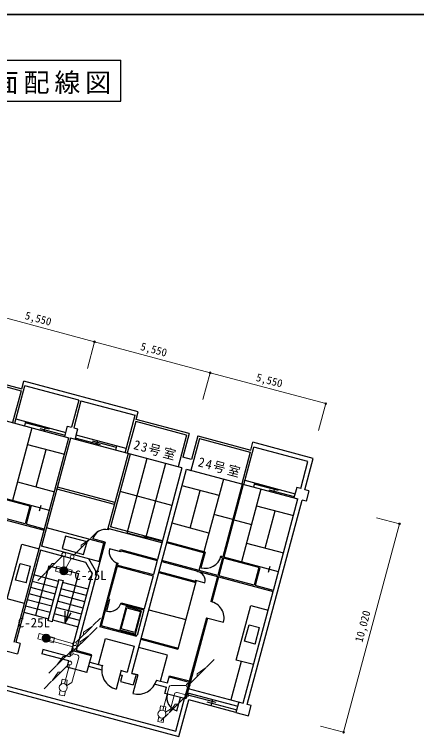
# Model space of a CAD drawing. Units: millimetres, scale not verified. Extents: x -57444 to 128924, y -40058 to 51382.
# Drawn here: x 12176 to 30827, y 6514 to 40058 of the extents above; entities that cross this region are included whole.
import ezdxf
from ezdxf.enums import TextEntityAlignment as Align

# ---------------------------------------------------------------- set-up
doc = ezdxf.new("R2010")
doc.units = ezdxf.units.MM
doc.header["$LTSCALE"] = 200
doc.header["$PDMODE"] = 32
doc.header["$PDSIZE"] = 80
for name, color, linetype, lineweight in [('0-F_ゲタ版・図面枠', 6, 'Continuous', 35), ('1-8', 4, 'Continuous', 9), ('8-0', 134, 'Continuous', 20), ('8-7', 7, 'Continuous', 9)]:
    doc.layers.add(name, color=color, linetype=linetype, lineweight=lineweight)
for name, color, linetype in [('1-0_敷地平面図', 7, 'Continuous'), ('1-1_施設名', 7, 'Continuous'), ('8-2', 7, 'Continuous')]:
    doc.layers.add(name, color=color, linetype=linetype)
doc.styles.add('ＭＳ ゴシック', font='')
doc.styles.get('ＭＳ ゴシック').set_extended_font_data('MS Gothic')

msp = doc.modelspace()

# ---------------------------------------------------------------- linework, layer by layer
at = {"layer": '0-F_ゲタ版・図面枠'}
msp.add_line((57444.3, 40058.3), (-57444.3, 40058.3), dxfattribs=at)
at = {"layer": '1-0_敷地平面図'}
for points in [[(-478.2, 36034.4), (-478.2, 37940.8), (17111.3, 37940.8)], [(-478.2, 36034.4), (17111.3, 36034.4), (17111.3, 37940.8)]]:
    msp.add_lwpolyline(points, dxfattribs=at)
at = {"layer": '1-1_施設名'}
for p, q in [((17921.7, 21605.3), (12609.1, 23028.8)), ((12187.6, 21069.2), (12654, 22809.7)), ((15165.4, 22136.8), (12654, 22809.7)), ((15165.4, 22136.8), (14828.3, 20878.9)), ((15262, 22110.9), (14924.9, 20853)), ((15262, 22110.9), (17773.4, 21438)), ((9531.3, 21781), (14699, 20396.3)), ((17825.2, 21245.2), (17921.7, 21605.3)), ((12240.1, 21265.3), (14565.6, 20642.2)), ((12688.8, 21146.6), (12636.1, 20949.9)), ((17307, 19697.5), (17773.4, 21438)), ((17800, 21151.2), (17403.6, 19671.6)), ((20158.9, 20519.1), (17800, 21151.2)), ((20280.7, 20587.2), (17825.2, 21245.2)), ((12985.3, 20858.6), (12079.4, 17477.8)), ((13795.7, 20787.5), (12673.2, 21088.3)), ((13355.3, 20822.6), (14530, 20507.8)), ((13605.4, 20899.5), (13552.8, 20703.4)), ((14513.4, 20446), (14642.8, 20928.6)), ((14642.8, 20928.6), (14828.3, 20878.9)), ((14924.9, 20853), (15110.5, 20803.3)), ((15033.7, 20516.8), (15110.5, 20803.3)), ((14566, 20642.1), (14565.6, 20642.2)), ((15033.7, 20516.8), (14981.1, 20320.6)), ((17359.5, 19893.6), (15033.7, 20516.8)), ((20158.9, 20519.1), (19762.5, 19039.5)), ((20280.7, 20587.2), (19988.4, 19496.3)), ((20682.3, 20479.6), (20390, 19388.7)), ((12154.5, 10900.2), (14699, 20396.2)), ((16172.4, 20067.7), (14997.7, 20382.5)), ((15773.5, 20257.6), (16896, 19956.8)), ((16020.9, 20252.2), (15968.3, 20056.2)), ((20753.7, 20359.7), (23112.6, 19727.6)), ((26035.5, 19431.2), (23234.3, 20181.8)), ((26035.5, 19431.2), (23234.3, 20181.8)), ((12778.2, 20085.8), (14492.7, 19626.4)), ((13181.7, 18114.2), (13647.5, 19852.9)), ((16911.6, 20015.1), (16858.9, 19818.4)), ((22812.8, 18222.2), (23279.2, 19962.7)), ((25790.6, 19289.8), (23279.2, 19962.7)), ((17444, 19660.8), (16512.2, 16183.4)), ((17540.6, 19634.9), (16634.7, 16254.2)), ((20390, 19388.7), (19988.4, 19496.3)), ((23112.6, 19727.6), (22716.2, 18248.1)), ((18313.3, 19427.8), (17381.6, 15950.5)), ((19182.6, 19194.9), (18250.9, 15717.6)), ((25453.5, 18031.9), (25790.6, 19289.8)), ((25646.7, 17980.1), (26035.5, 19431.2)), ((25646.7, 17980.1), (26035.5, 19431.2)), ((17615.4, 9450.4), (20156.5, 18934)), ((19947.4, 18990), (18809.1, 14741.7)), ((20156.5, 18934), (20357.3, 18880.2)), ((20156.5, 18934), (25324.2, 17549.3)), ((21871.8, 18477.5), (20965.9, 15096.7)), ((12312.3, 18347.2), (14026.9, 17887.8)), ((21664.7, 17704.7), (19950.2, 18164.1)), ((22740.3, 18241.6), (21835.2, 14863.8)), ((22788.6, 18228.7), (21883.5, 14850.8)), ((22865.3, 18418.3), (25190.8, 17795.2)), ((23314, 18299.6), (23261.3, 18102.9)), ((24420.9, 17940.5), (23298.4, 18241.3)), ((16809.1, 17291.3), (14144.8, 18005.1)), ((16834.9, 17387.9), (14170.7, 18101.7)), ((19481.6, 17251.3), (17074.7, 17896.2)), ((20329.5, 16199), (20795.4, 17937.6)), ((23610.4, 18011.6), (22704.6, 14630.8)), ((23980.5, 17975.6), (25155.2, 17660.8)), ((24199.8, 17850.5), (24252.5, 18046.6)), ((25267.9, 18081.6), (25138.6, 17599)), ((25453.5, 18031.9), (25267.9, 18081.6)), ((25832.3, 17930.4), (25646.7, 17980.1)), ((12887.5, 17209.6), (11245.4, 17649.5)), ((13793.9, 17018.4), (11258.4, 17697.8)), ((22972.9, 8001.4), (25517.4, 17497.5)), ((24186.2, 13302.1), (25324.2, 17549.3)), ((12948.7, 17244.9), (12715.8, 16375.6)), ((13336.7, 17002.3), (13408.3, 17269.7)), ((23403.4, 17238.8), (25117.9, 16779.4)), ((11012.5, 16780.2), (13548, 16100.8)), ((22301.1, 16602.4), (21431.8, 16835.4)), ((23806.9, 15267.2), (24272.7, 17005.9)), ((22301.1, 16602.4), (23170.5, 16369.5)), ((-16378.2, 16208.9), (19804.9, 6513.7)), ((13561, 16149.1), (12715.8, 16375.6)), ((16329, 15499.5), (13664.7, 16213.4)), ((16495.5, 16121.2), (16512.2, 16183.4)), ((19015.7, 15512.6), (16512.2, 16183.4)), ((16552.6, 16172.6), (16536.3, 16111.8)), ((19041.6, 15609.2), (16634.7, 16254.2)), ((21198.9, 15966), (19484.3, 16425.4)), ((14539.7, 15824.7), (14383.6, 15242.2)), ((15541.9, 15556.2), (14539.7, 15824.7)), ((17388.6, 15976.8), (18332.5, 15723.9)), ((19030.6, 15568.2), (18181.3, 15795.8)), ((11840.1, 12914.3), (12518.3, 15445.5)), ((12518.3, 15445.5), (13315.2, 15231.9)), ((15385.8, 14973.6), (15541.9, 15556.2)), ((16383.6, 15542.1), (15813.9, 15694.8)), ((16100.3, 14646.2), (16343.3, 15552.9)), ((16383.6, 15542.1), (16140.7, 14635.4)), ((21010.4, 15033), (19238.5, 15507.8)), ((21023.4, 15081.3), (19251.4, 15556.1)), ((22937.5, 15500.2), (24652, 15040.8)), ((13384.3, 15166.9), (12238.6, 10891.1)), ((16140.7, 14635.4), (13436.1, 15360.1)), ((14383.6, 15242.2), (15385.8, 14973.6)), ((17117.2, 15092.1), (16589.2, 15233.6)), ((17068.9, 15105.1), (17094.6, 15201.1)), ((17094.6, 15201.1), (18809.1, 14741.7)), ((17117.2, 15092.1), (17130, 15139.9)), ((17130, 15139.9), (18796.2, 14693.4)), ((16001.6, 14116.2), (15621.5, 14774.5)), ((20953, 15048.4), (20733, 14227.4)), ((21023.4, 15081.3), (20828.2, 14353.1)), ((21822.3, 14815.5), (21602.3, 13994.4)), ((21870.6, 14802.5), (21650.6, 13981.5)), ((21822.3, 14815.5), (21737, 14838.3)), ((21835.2, 14863.8), (21751.5, 14886.2)), ((23512.7, 14362.5), (21870.6, 14802.5)), ((24419.1, 14171.4), (21883.5, 14850.8)), ((12227.9, 13784.9), (12434.8, 14557.2)), ((12434.8, 14557.2), (12923.6, 14426.2)), ((12716.6, 13654), (12923.6, 14426.2)), ((13774.9, 14451.2), (13156.3, 12142.4)), ((16140.7, 14635.4), (15033.8, 10504.5)), ((16928, 14579.3), (16134.4, 11617.7)), ((16940.7, 14433.4), (16527.1, 12890)), ((16915.8, 14440.1), (16700, 13634.5)), ((16892.4, 14446.4), (18606.9, 13987)), ((16975.7, 14564.2), (16953.6, 14481.7)), ((16953.6, 14481.7), (18619.8, 14035.3)), ((18796.2, 14693.4), (18619.8, 14035.3)), ((19005.5, 14638.5), (20678.7, 14190.2)), ((21602.3, 13994.4), (19018.5, 14686.8)), ((18869.1, 14129.4), (20583.6, 13670)), ((18882.1, 14177.7), (20554.6, 13729.6)), ((20672, 14165.2), (20678.7, 14190.2)), ((20720, 14179.1), (20714.1, 14157)), ((20720, 14179.1), (21589.4, 13946.1)), ((23512.7, 14362.5), (23292.7, 13541.5)), ((23561, 14349.6), (23341, 13528.6)), ((23961.8, 14155.3), (24033.5, 14422.7)), ((12716.6, 13654), (12227.9, 13784.9)), ((14213.8, 13722.6), (13078.8, 14026.7)), ((14238.6, 13815.2), (13725.1, 11898.6)), ((14238.6, 13815.2), (14431.8, 13763.5)), ((18606.9, 13987), (18193.3, 12443.5)), ((20609.2, 13765.3), (19755.4, 10579)), ((20567.2, 13776.7), (20554.6, 13729.6)), ((20567.3, 13776.6), (21007.1, 13658.1)), ((21589.4, 13946.1), (21277.5, 12782.1)), ((21637.7, 13933.2), (21326.2, 12770.7)), ((21637.7, 13933.2), (24173.2, 13253.8)), ((23292.7, 13541.5), (21650.6, 13981.5)), ((12923.5, 13447.1), (14058.5, 13143)), ((13001.2, 13736.9), (14136.1, 13432.8)), ((15590.2, 13353.7), (14407, 13670.8)), ((16724.8, 13627.8), (16676.5, 13640.7)), ((24186.2, 13302.1), (23341, 13528.6)), ((12845.9, 13157.3), (13980.8, 12853.2)), ((15434.9, 12774.2), (14251.7, 13091.2)), ((15512.6, 13064), (14329.3, 13381)), ((22783.1, 8065.7), (24173.2, 13253.8)), ((12637, 12700.8), (11840.1, 12914.3)), ((13903.2, 12563.5), (12768.2, 12867.6)), ((15357.3, 12484.4), (14174, 12801.5)), ((16514.2, 12841.7), (16195.7, 11653.1)), ((16587.6, 12873.8), (16444.1, 12338.2)), ((16587.6, 12873.8), (16478.8, 12902.9)), ((16574.7, 12825.5), (16514.2, 12841.7)), ((13825.5, 12273.7), (12690.6, 12577.8)), ((15279.6, 12194.6), (14096.4, 12511.7)), ((17352.1, 12550.6), (17064.2, 11476.2)), ((17108.1, 12682.5), (18180.4, 12395.2)), ((17123.2, 12730.3), (18193.3, 12443.5)), ((17125.4, 11511.6), (17387.4, 12489.4)), ((17387.4, 12489.4), (18015.2, 12321.2)), ((23143.5, 12598.4), (23940.4, 12384.9)), ((12612.9, 12288), (13747.9, 11983.9)), ((15202, 11904.9), (14018.7, 12221.9)), ((14532.7, 11773.6), (14532.7, 12332.2)), ((18015.2, 12321.2), (17753.2, 11343.4)), ((18180.4, 12395.2), (17861.3, 11204.3)), ((18406.7, 12403.8), (20121.3, 11944.4)), ((13918.2, 11846.9), (13725.1, 11898.6)), ((13941.1, 11932.1), (13918.2, 11846.9)), ((21077, 12033.8), (20069.8, 8275.1)), ((21125.3, 12020.9), (20118.1, 8262.2)), ((21077, 12033.8), (21875.1, 11819.9)), ((17852, 11157.5), (16134.4, 11617.7)), ((17864.9, 11205.8), (16195.7, 11653.1)), ((17064.2, 11476.2), (17788.6, 11282.1)), ((17753.2, 11343.4), (17125.4, 11511.6)), ((22853.1, 10937.9), (23060, 11710.1)), ((23060, 11710.1), (23548.7, 11579.2)), ((23341.8, 10806.9), (23548.7, 11579.2)), ((16068.6, 9863.5), (16392.4, 11072)), ((16392.4, 11072), (17729.8, 10713.6)), ((18053.8, 11086.7), (19768.4, 10627.3)), ((12440.1, 10837.1), (12238.6, 10891.1)), ((12440.1, 10837.1), (12310.7, 10354.2)), ((18040.9, 11038.4), (19755.4, 10579)), ((23341.8, 10806.9), (22853.1, 10937.9)), ((11842.9, 10479.5), (12310.7, 10354.2)), ((13494.3, 10554.6), (13442.6, 10361.5)), ((15746, 10261.9), (14827.7, 10508)), ((15758.9, 10310.2), (15033.8, 10504.5)), ((17729.8, 10713.6), (17406.3, 9506.4)), ((19276.2, 10299.3), (17938.8, 10657.6)), ((15538.9, 9489.1), (15758.9, 10310.2)), ((18952.4, 9090.8), (19276.2, 10299.3)), ((15538.9, 9489.1), (14620.6, 9735.2)), ((15616.6, 9778.9), (16222.1, 9616.7)), ((15668.4, 9972.1), (16250.1, 9816.2)), ((22695.1, 10005.7), (22216, 8217.7)), ((17130.7, 9590.8), (16895.4, 8712.7)), ((17128.1, 9581), (17406.3, 9506.4)), ((17893.7, 9375.8), (17615.4, 9450.4)), ((17076.3, 9387.8), (17169, 9363)), ((17169, 9363), (17091.3, 9073.2)), ((17091.3, 9073.2), (17687.4, 8913.5)), ((17896.3, 9385.6), (17661, 8507.6)), ((18771.6, 9140.6), (19280.9, 9004.1)), ((19280.9, 9004.1), (19371.5, 9342.2)), ((19358.6, 9293.9), (20276.9, 9047.8)), ((19371.5, 9342.2), (20289.8, 9096.1)), ((18696.1, 8953.8), (19229.2, 8810.9)), ((19151.5, 8521.2), (19229.2, 8810.9)), ((20231.7, 8749.4), (22783.1, 8065.7)), ((20118.1, 8262.2), (19151.5, 8521.2)), ((21537.1, 8090.1), (20170.1, 8456.4)), ((20195.8, 8551.9), (22529.9, 7926.5)), ((19713.6, 7706.3), (19879.7, 8326.1)), ((19804.9, 6513.7), (20263, 8223.3)), ((22452.2, 7636.7), (20263, 8223.3)), ((21096.7, 8125.1), (22483.5, 7753.5)), ((21301.4, 7945.1), (21379, 8234.9)), ((22581.6, 8119.7), (22452.2, 7636.7)), ((22452.2, 7636.7), (23032.5, 7481.3))]:
    msp.add_line(p, q, dxfattribs=at)
for points in [[(9960.6, 23352.5), (12512.6, 22668.7), (12609.1, 23028.8)], [(10032, 23232.6), (12487.5, 22574.7), (12091, 21095.1)], [(20682.3, 20479.6), (23137.8, 19821.7), (23234.3, 20181.8)], [(19947.4, 18990), (14779.7, 20374.7), (13436.1, 15360.1)], [(20753.7, 20359.7), (20446.1, 19211.5), (20357.3, 18880.2)], [(25832.3, 17930.4), (25702.9, 17447.7), (25517.4, 17497.5)], [(12887.5, 17209.6), (12667.5, 16388.5), (11025.4, 16828.5)], [(-16578.2, 16469.5), (19663.5, 6758.6), (20069.8, 8275.1)], [(15786.9, 14087.9), (15489.7, 14602.8), (13384.3, 15166.9)], [(13774.9, 14451.2), (15151.3, 14082.4), (14532.7, 11773.6), (14812, 12257.3)], [(15786.9, 14087.9), (14750, 10218.2), (13494.3, 10554.6)], [(14431.8, 13763.5), (13941.1, 11932.1), (15124.3, 11615.1)], [(17788.6, 11282.1), (18076.4, 12356.5), (17352.1, 12550.6)], [(23262.2, 9853.7), (22465.3, 10067.3), (23143.5, 12598.4)], [(14620.6, 9735.2), (14698.3, 10025), (13442.6, 10361.5)], [(17615.4, 9450.4), (17816.8, 9396.4), (17687.4, 8913.5)], [(23032.5, 7481.3), (23158.5, 7951.6), (22972.9, 8001.4)]]:
    msp.add_lwpolyline(points, dxfattribs=at)
for centre, radius, start, end in [((16383.6, 15542.1), 589.8, 75, 165), ((17117.2, 15092.1), 546.6, 165, 255), ((21023.4, 15081.3), 753.9, 255, 345), ((20615.5, 13763.6), 405.6, 344.91616, 81.9977), ((21125.3, 12020.9), 776.3, 345, 78.69295), ((16587.6, 12873.8), 554.5, 255, 345), ((17130.7, 9590.8), 909, 165, 255), ((17896.3, 9385.6), 909, 255, 345), ((19878.3, 8317.3), 632.8, 164.19767, 254.91616)]:
    msp.add_arc(centre, radius, start, end, dxfattribs=at)
at = {"layer": '1-8'}
for p, q in [((10531.6, 26287), (15892.5, 24850.5)), ((15892.5, 24850.5), (15558.8, 23605.2)), ((15892.5, 24850.5), (21253.4, 23414.1)), ((21253.4, 23414.1), (20919.7, 22168.7)), ((21253.4, 23414.1), (26614.3, 21977.6)), ((26614.3, 21977.6), (26280.6, 20732.3)), ((30039.5, 16391.3), (28972.1, 16677.3)), ((27446.2, 6712.7), (30039.5, 16391.3)), ((27446.2, 6712.7), (26378.7, 6998.7)), ((27446.2, 6712.7), (26378.7, 6998.7))]:
    msp.add_line(p, q, dxfattribs=at)
msp.add_lwpolyline([(27446.2, 6712.7), (30039.5, 16391.3), (28972.1, 16677.3)], dxfattribs=at)
for p in [(15892.5, 24850.5), (21253.4, 23414.1), (26614.3, 21977.6), (30039.5, 16391.3), (27446.2, 6712.7)]:
    msp.add_point(p, dxfattribs=at)
at = {"layer": '8-0'}
for p, q in [((14135.7, 14434), (14071.7, 14195.1)), ((14360.5, 14373.8), (14135.7, 14434)), ((14296.5, 14134.9), (14071.7, 14195.1)), ((14554.7, 14379.2), (14276.5, 14218.7)), ((14568.4, 14370.5), (14277.3, 14202.4)), ((14539.4, 14387.1), (14277.4, 14235.8)), ((14580.9, 14361), (14279.3, 14186.8)), ((14522.3, 14394), (14280, 14254.1)), ((14592.1, 14350.8), (14282.5, 14172)), ((14502.9, 14399.5), (14284.9, 14273.6)), ((14602.3, 14339.9), (14286.8, 14157.8)), ((14611.4, 14328.5), (14292.1, 14144.1)), ((14480.3, 14403.1), (14293, 14295)), ((14619.5, 14316.5), (14298.5, 14131.1)), ((14626.7, 14303.9), (14305.8, 14118.6)), ((14452.5, 14403.8), (14306.4, 14319.4)), ((14632.9, 14290.8), (14314.1, 14106.7)), ((14638, 14277), (14323.4, 14095.4)), ((14412.2, 14397.2), (14332.2, 14351)), ((14642.2, 14262.7), (14333.7, 14084.6)), ((14645.2, 14247.8), (14345.1, 14074.5)), ((14647, 14232.1), (14357.8, 14065.1)), ((14647.5, 14215.7), (14371.8, 14056.5)), ((14646.4, 14198.4), (14387.3, 14048.8)), ((14643.4, 14179.9), (14404.8, 14042.1)), ((14638.1, 14160.1), (14424.6, 14036.9)), ((14629.3, 14138.4), (14447.9, 14033.6)), ((14614.7, 14113.2), (14476.9, 14033.7)), ((14627.6, 14302.2), (14852.3, 14242)), ((14788.3, 14003.1), (14852.3, 14242)), ((14788.3, 14003.1), (14563.6, 14063.3)), ((13321.8, 11294.6), (13257.7, 11055.7)), ((13546.5, 11234.4), (13321.8, 11294.6)), ((13740.7, 11239.8), (13462.6, 11079.2)), ((13754.5, 11231.1), (13463.3, 11063)), ((13725.4, 11247.7), (13463.4, 11096.4)), ((13766.9, 11221.5), (13465.3, 11047.4)), ((13708.3, 11254.5), (13466, 11114.6)), ((13778.2, 11211.3), (13468.5, 11032.6)), ((13689, 11260), (13470.9, 11134.2)), ((13788.3, 11200.5), (13472.8, 11018.3)), ((13797.5, 11189.1), (13478.2, 11004.7)), ((13666.4, 11263.7), (13479.1, 11155.6)), ((13805.6, 11177.1), (13484.5, 10991.7)), ((13812.7, 11164.5), (13491.8, 10979.2)), ((13638.6, 11264.4), (13492.4, 11180)), ((13818.9, 11151.3), (13500.1, 10967.3)), ((13824.1, 11137.6), (13509.4, 10955.9)), ((13598.3, 11257.8), (13518.2, 11211.6)), ((13828.2, 11123.3), (13519.7, 10945.2)), ((13831.2, 11108.3), (13531.2, 10935.1)), ((13833.1, 11092.7), (13543.8, 10925.7)), ((13833.5, 11076.3), (13557.8, 10917.1)), ((13813.6, 11162.8), (14038.4, 11102.6)), ((13974.4, 10863.7), (14038.4, 11102.6)), ((13482.5, 10995.5), (13257.7, 11055.7)), ((13832.4, 11058.9), (13573.4, 10909.4)), ((13829.5, 11040.5), (13590.8, 10902.7)), ((13824.1, 11020.7), (13610.6, 10897.5)), ((13815.3, 10998.9), (13633.9, 10894.2)), ((13800.8, 10973.8), (13662.9, 10894.2)), ((13974.4, 10863.7), (13749.6, 10923.9)), ((14343.3, 8948.3), (14383.7, 9177.4)), ((14627.2, 9134.5), (14383.7, 9177.4)), ((14627.2, 9134.5), (14586.8, 8905.3)), ((14295.3, 8676), (14254.9, 8446.8)), ((14254.9, 8446.8), (14498.4, 8403.8)), ((14538.8, 8633), (14498.4, 8403.8)), ((18916.7, 7714.6), (18957.1, 7943.8)), ((19200.7, 7900.8), (18957.1, 7943.8)), ((19200.7, 7900.8), (18957.1, 7943.8)), ((19200.7, 7900.8), (19160.3, 7671.7)), ((18868.7, 7442.3), (18828.3, 7213.1)), ((19112.2, 7399.4), (19071.8, 7170.2)), ((18828.3, 7213.1), (19071.8, 7170.2))]:
    msp.add_line(p, q, dxfattribs=at)
for centre in [(14462, 14218.6), (13648.1, 11079.1), (14441.1, 8790.6), (19014.5, 7557)]:
    msp.add_circle(centre, 185.5, dxfattribs=at)
at = {"layer": '8-7', "color": 4}
for p, q in [((15699.1, 15707.8), (16050.7, 16059.4)), ((13613.6, 14118.9), (13262, 13767.3)), ((15810.6, 11667.8), (16162.2, 12019.4)), ((15655.9, 11229.2), (16007.5, 11580.8)), ((21082.3, 9739.3), (21433.9, 10090.9)), ((14125.6, 9811), (13774, 9459.4)), ((13897.7, 9080.5), (13546.1, 8728.9)), ((19324.1, 7590.6), (18972.5, 7239))]:
    msp.add_line(p, q, dxfattribs=at)
at = {"layer": '8-7'}
for p, q in [((14914.3, 14923), (15678, 15686.8)), ((15270.7, 15399.4), (15678, 15686.8)), ((15270.7, 15279.4), (15270.7, 15399.4)), ((14398.4, 14903.7), (13634.7, 14140)), ((14462, 14404), (14462, 14877.3)), ((14568.4, 14370.5), (14805.7, 14781.5)), ((13922, 14547.3), (13634.7, 14140)), ((14042, 14547.3), (13922, 14547.3)), ((15025.8, 10883), (15789.6, 11646.8)), ((15382.2, 11359.4), (15789.6, 11646.8)), ((13828.2, 11123.3), (14875.3, 10842.7)), ((14871.1, 10444.4), (15634.8, 11208.1)), ((15227.5, 10920.8), (15634.8, 11208.1)), ((15382.2, 11239.4), (15382.2, 11359.4)), ((13800.8, 10973.8), (14887.1, 10682.7)), ((15227.5, 10800.8), (15227.5, 10920.8)), ((14910.4, 10595.8), (14146.7, 9832.1)), ((14434, 10239.4), (14146.7, 9832.1)), ((14554, 10239.4), (14434, 10239.4)), ((15155.1, 10184.1), (14844, 9023.3)), ((15084.4, 10306.6), (14894.4, 10357.5)), ((14682.5, 9865.3), (13918.7, 9101.6)), ((14489.1, 8969.8), (14722.8, 9842)), ((14206.1, 9508.9), (13918.7, 9101.6)), ((14326.1, 9508.9), (14206.1, 9508.9)), ((20297.5, 8954.5), (21061.2, 9718.2)), ((20653.9, 9430.9), (21061.2, 9718.2)), ((20653.9, 9310.9), (20653.9, 9430.9)), ((14601.7, 8883.4), (14844, 9023.3)), ((19352, 8816.7), (19062.5, 7736.1)), ((19448.6, 8890.9), (20143.9, 8890.9)), ((19604.5, 8487.7), (19417.5, 7789.6)), ((19727, 8558.4), (20085.6, 8462.3)), ((20108.9, 8375.4), (19345.2, 7611.7)), ((19175.1, 7649.7), (19417.5, 7789.6))]:
    msp.add_line(p, q, dxfattribs=at)
msp.add_lwpolyline([(19752.5, 8019), (19632.5, 8019), (19345.2, 7611.7)], dxfattribs=at)
for centre in [(14462, 14967.3), (14850.7, 14859.4), (14962.2, 10819.4), (14974, 10659.4), (14807.5, 10380.8), (14746.1, 9928.9), (20233.9, 8890.9), (20172.5, 8439)]:
    msp.add_circle(centre, 90, dxfattribs=at)
for centre, start, end in [((15058.5, 10210), 345, 75), ((19448.6, 8790.9), 90, 165), ((19701.1, 8461.8), 75, 165)]:
    msp.add_arc(centre, 100, start, end, dxfattribs=at)

# ---------------------------------------------------------------- texts
at = {"layer": '1-0_敷地平面図', "insert": (468.6, 36356.6), "char_height": 879.8, "attachment_point": 7, "style": 'ＭＳ ゴシック'}
msp.add_mtext('\\T1.19;1号棟\u30005～8階平面配線図', dxfattribs=at)
at = {"layer": '1-8', "color": 7, "style": 'ＭＳ ゴシック'}
for s, rotation, p in [('5,550', 345, (12601.3, 25808.6)), ('5,550', 345, (17962.2, 24372.2)), ('5,550', 345, (23323, 22935.7)), ('10,020', 75, (28419.2, 10835)), ('10,020', 75, (28419.2, 10835))]:
    msp.add_text(s, height=366.6, rotation=rotation, dxfattribs=at).set_placement(p, align=Align.BOTTOM_LEFT)
at = {"layer": '1-8', "color": 7, "char_height": 439.9, "attachment_point": 7, "rotation": 345, "style": 'ＭＳ ゴシック'}
for s, insert in [('\\T1.24;\\W0.95;23号室', (17655.2, 19830.2)), ('\\T1.24;\\W0.95;24号室', (20645.8, 19028.9))]:
    msp.add_mtext(s, dxfattribs=dict(at, insert=insert))
at = {"layer": '8-2', "style": 'ＭＳ ゴシック'}
for p in [(14953.7, 13653.5), (12329.4, 11453.7)]:
    msp.add_text('C-25L', height=439.9, dxfattribs=at).set_placement(p, align=Align.BOTTOM_LEFT)

doc.saveas('drawing.dxf')
